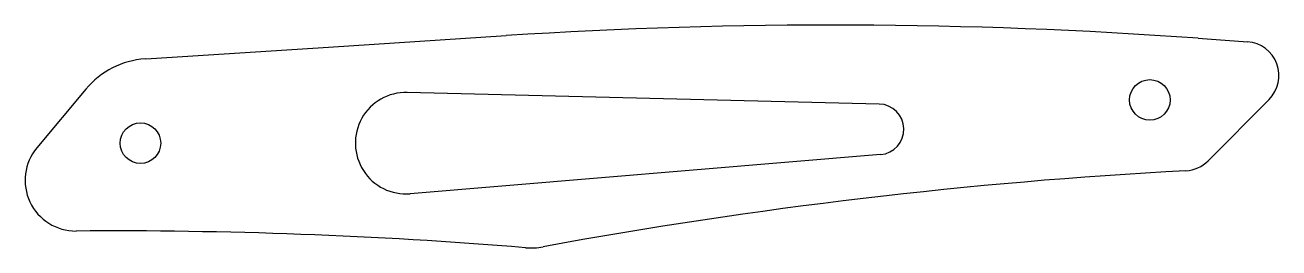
# Model space of a CAD drawing. Header units: inches. Extents: x 13.4 to 87.6, y 16.8 to 30.
import ezdxf

# ---------------------------------------------------------------- set-up
doc = ezdxf.new("R2010")
doc.units = ezdxf.units.IN
doc.header["$MEASUREMENT"] = 0

msp = doc.modelspace()

# ---------------------------------------------------------------- linework, layer by layer
for p, q in [((31.343, 28.709), (41.85, 29.387)), ((82.826, 29.226), (85.749, 29.014)), ((20.837, 28.031), (31.343, 28.709)), ((20.485, 28.008), (20.837, 28.031)), ((16.968, 26.222), (14.068, 22.746)), ((63.934, 25.338), (35.998, 26.021)), ((87.023, 25.609), (83.412, 21.978)), ((64.022, 22.344), (36.172, 20.032))]:
    msp.add_line(p, q)
for centre in [(79.963, 25.58), (20.203, 23.022)]:
    msp.add_circle(centre, 1.2)
for centre, radius, start, end in [((61.164, -269.991), 300, 85.85934, 93.69139), ((85.605, 27.02), 2, 315.16288, 85.85934), ((20.807, 23.019), 5, 93.69139, 140.15677), ((35.924, 23.022), 3, 88.59986, 274.74484), ((63.898, 23.839), 1.5, 274.74484, 88.59986), ((16.371, 20.824), 3, 140.15677, 270.41763), ((81.994, 23.388), 2, 273.08148, 315.16288), ((98.228, -278.175), 300, 93.08148, 100.40668), ((18.579, -282.168), 300, 85.33274, 90.41763), ((43.316, 20.824), 4, 265.33274, 280.40668)]:
    msp.add_arc(centre, radius, start, end)

doc.saveas('drawing.dxf')
